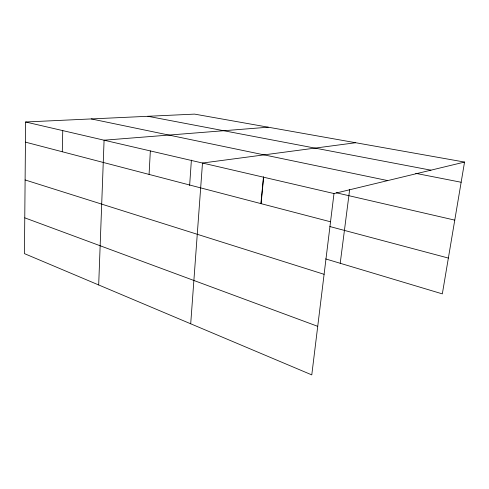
<?xml version="1.0" encoding="UTF-8"?>
<svg xmlns="http://www.w3.org/2000/svg" width="489" height="489" viewBox="0 0 489 489"><rect width="100%" height="100%" fill="white"/><g stroke="black" fill="none" stroke-linecap="round" stroke-linejoin="round"><path stroke-width="0.73" d="M464.55 162.067L194.567 114.114L25.624 121.987L24.45 253.632L311.78 374.886L333.993 193.546L464.55 162.067L442.331 293.877L325.607 258.901M62.286 151.755L62.757 130.606M98.686 284.959L104.084 140.196L268.247 127.201M149.072 174.414L150.343 150.93M189.634 185.441L191.388 160.105M190.704 323.785L202.489 163.033L355.656 142.727M260.912 203.607L263.492 176.749M261.095 203.662L263.632 177.22M340.216 263.278L349.641 189.677M147.904 116.29L430.919 170.178M415.699 173.344L461.145 182.256M91.284 118.931L387.716 180.594M336.261 192.782L454.764 220.129M25.624 121.987L333.993 193.546M25.44 142.134L330.533 221.792M329.83 226.529L448.37 258.064M25.104 179.946L324.103 274.311M24.768 217.843L317.728 326.328"/></g></svg>
